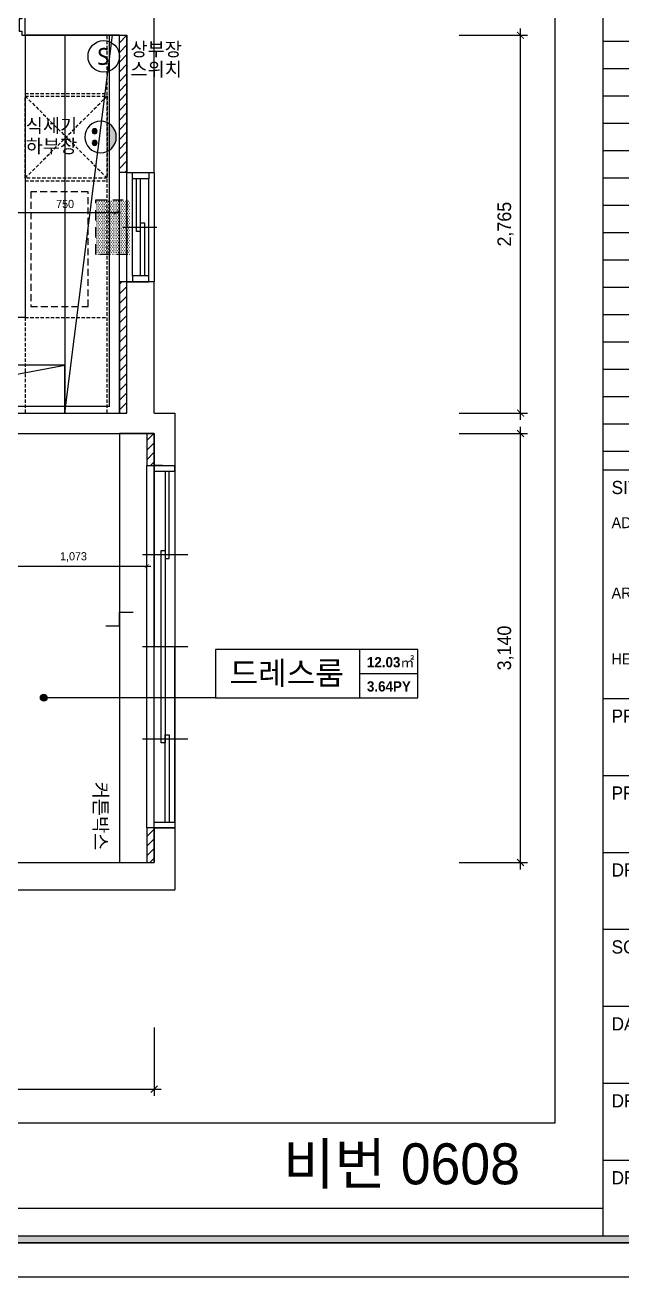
# Model space of a CAD drawing. Header units: inches. Extents: x 180277 to 249577, y 30223 to 92457.
# Drawn here: x 216492 to 220865, y 54916 to 64080 of the extents above; entities that cross this region are included whole.
import ezdxf
from ezdxf.enums import TextEntityAlignment as Align

# ---------------------------------------------------------------- set-up
doc = ezdxf.new("R2010")
doc.units = ezdxf.units.IN
doc.header["$LTSCALE"] = 50
doc.header["$MEASUREMENT"] = 0
doc.header["$PDSIZE"] = 700.071425
for name, pattern in [('DASHED', [0.75, 0.5, -0.25]), ('DASHEDX2', [1.5, 1, -0.5]), ('HID', [2.5, 1.5, -1])]:
    doc.linetypes.add(name, pattern=pattern)
for name, color, linetype in [('0-ELC TEXT', 7, 'Continuous'), ('03-TEXT', 3, 'Continuous'), ('04-WIN', 4, 'Continuous'), ('06-FUR', 6, 'Continuous'), ('06-LIGHT', 4, 'Continuous'), ('07-DIM', 5, 'Continuous'), ('07-DIM WAL', 5, 'Continuous'), ('2-con', 2, 'Continuous'), ('3.기호.계단선', 30, 'Continuous'), ('4-win', 4, 'Continuous'), ('_LIBR', 4, 'Continuous'), ('F-SYM', 7, 'Continuous'), ('FORM(YOURNAME)-11', 1, 'Continuous'), ('FUR', 8, 'DASHED'), ('RC-LIGHT', 7, 'Continuous'), ('설비', 140, 'Continuous')]:
    doc.layers.add(name, color=color, linetype=linetype)
doc.styles.add('HY 울릉도 L', font='')
doc.styles.add('YOURNAME', font='HY울릉도M.TTF')
doc.styles.add('넥슨고딕', font='NEXONLv1GothicBold.ttf')
doc.styles.add('코레일둥고', font='Korail_Round_Gothic_Medium.ttf')
doc.styles.get('HY 울릉도 L').set_extended_font_data('HY울릉도L')
doc.dimstyles.new('30', dxfattribs={"dimscale": 30, "dimtxt": 2, "dimasz": 1, "dimexe": 1, "dimexo": 1, "dimgap": 1, "dimtad": 1, "dimdec": 0, "dimrnd": 0.05, "dimdsep": 46, "dimlunit": 6, "dimtxsty": 'HY 울릉도 L', "dimblk": 'ARCHTICK', "dimcen": 2.5, "dimdle": 1, "dimclrd": 133, "dimclre": 133, "dimclrt": 30, "dimadec": 0, "dimazin": 0, "dimtfac": 1, "dimtdec": 0, "dimtix": 1, "dimtmove": 2, "dimatfit": 3, "dimldrblk": 'ARCHTICK', "dimfxl": 0, "dimlwd": -1, "dimlwe": -1, "dimarcsym": 0})
doc.dimstyles.new('50', dxfattribs={"dimscale": 50, "dimtxt": 2, "dimasz": 1, "dimexe": 1, "dimexo": 1, "dimgap": 1, "dimtad": 1, "dimdec": 0, "dimrnd": 0.05, "dimdsep": 46, "dimlunit": 6, "dimtxsty": 'HY 울릉도 L', "dimblk": 'ARCHTICK', "dimcen": 2.5, "dimdle": 1, "dimclrd": 133, "dimclre": 133, "dimclrt": 30, "dimadec": 0, "dimazin": 0, "dimtfac": 1, "dimtdec": 0, "dimtix": 1, "dimtmove": 2, "dimatfit": 3, "dimldrblk": 'ARCHTICK', "dimfxl": 0, "dimlwd": -1, "dimlwe": -1, "dimarcsym": 0})
pattern_1 = [(45, (21500, 7e-12), (-35.355339, 35.355339), [])]

# ---------------------------------------------------------------- blocks, each defined once
blk = doc.blocks.new('FORM-PLAN')
at = {"layer": 'FORM(YOURNAME)-11'}
h = blk.add_hatch(color=256, dxfattribs=at)
h.dxf.hatch_style = 1
h.paths.add_polyline_path([(-71444, 55115), (10556, 55115), (10556, 54915), (-71444, 54915)])
h.paths.add_polyline_path([(-71444, -2085), (10556, -2085), (10556, -2285), (-71444, -2285)])
at = {"layer": 'Defpoints', "color": 158}
for p, q in [((1346, 54915), (1346, -2085)), ((1346, 32893), (10556, 32893)), ((1346, 32093), (10556, 32093)), ((1346, 31293), (10556, 31293)), ((1346, 30493), (10556, 30493)), ((1346, 29693), (10556, 29693)), ((1346, 28893), (10556, 28893)), ((1346, 28093), (10556, 28093)), ((1346, 27293), (10556, 27293)), ((1346, 26493), (10556, 26493)), ((1346, 25693), (10556, 25693)), ((1346, 24893), (10556, 24893)), ((1346, 24093), (10556, 24093)), ((1346, 23293), (10556, 23293)), ((1346, 22493), (10556, 22493)), ((1346, 21693), (10556, 21693)), ((1346, 20893), (10556, 20893)), ((1346, -1285), (-71444, -1285))]:
    blk.add_line(p, q, dxfattribs=at)
for points in [[(-71444, -2285), (10556, -2285), (10556, 55115), (-71444, 55115)], [(-69444, 53115), (-64, 53115), (-64, 1215), (-69444, 1215)]]:
    blk.add_lwpolyline(points, close=True, dxfattribs=at)
at = {"layer": 'FORM(YOURNAME)-11', "color": 14}
for p, q in [((1346, 20344), (10556, 20344)), ((1346, 13651), (10556, 13651)), ((1346, 11398), (10556, 11398)), ((1346, 9146), (10556, 9146)), ((1346, 6893), (10556, 6893)), ((1346, 4641), (10556, 4641)), ((1346, 2388), (10556, 2388)), ((1346, 136), (10556, 136))]:
    blk.add_line(p, q, dxfattribs=at)
at = {"layer": 'FORM(YOURNAME)-11', "color": 250}
blk.add_lwpolyline([(-72444, -3285), (11556, -3285), (11556, 56115), (-72444, 56115)], close=True, dxfattribs=at)
at = {"layer": 'FORM(YOURNAME)-11'}
blk.add_lwpolyline([(-71444, -2085), (10556, -2085), (10556, -2285), (-71444, -2285)], close=True, dxfattribs=at)
at = {"layer": 'FORM(YOURNAME)-11', "color": 14, "style": 'YOURNAME'}
for s, height, p in [('SITE CONDITIONS.', 386.14, (1603, 19829)), ('PROJECT TYPE.', 386.14, (1603, 13136)), ('PROJECT TITLE.', 386.14, (1603, 10883)), ('DRAWING TITLE.', 386.14, (1603, 8631)), ('SCALE.', 386.1, (1603, 6378)), ('DATE.', 386.1, (1603, 4126)), ('DRAWN BY.', 386.1, (1603, 1873)), ('DRAWING No.', 386.14, (1603, -379))]:
    blk.add_text(s, height=height, dxfattribs=at).set_placement(p, align=Align.MIDDLE_LEFT)
at = {"layer": 'FORM(YOURNAME)-11', "color": 251, "style": 'YOURNAME'}
for s, p in [('ADDRESS.', (1603, 18799)), ('AREA.', (1603, 16740)), ('HEIGHT.', (1603, 14809))]:
    blk.add_text(s, height=321.8, dxfattribs=at).set_placement(p, align=Align.MIDDLE_LEFT)
at = {"layer": 'FORM(YOURNAME)-11', "color": 3, "style": 'YOURNAME'}
for tag, height, p in [('1', 450, (9905, 18188)), ('2', 450, (9905, 17544)), ('3', 450, (9905, 16257)), ('4', 450, (9905, 14326)), ('5', 515, (9905, 12009)), ('6', 515, (9905, 9757)), ('7', 515, (9905, 7504)), ('8', 515, (9905, 5252)), ('9', 515, (9905, 2999)), ('10', 515, (5655, 811)), ('11', 515, (9905, 747)), ('12', 515, (5655, -1441)), ('13', 515, (9905, -1441))]:
    blk.add_attdef(tag, text='', height=height, dxfattribs=at).set_placement(p, align=Align.MIDDLE_RIGHT)
blk = doc.blocks.new('*U463')
at = {"layer": 'F-SYM', "xscale": 0.2500000000000001, "yscale": 0.2500000000000001, "zscale": 0.2500000000000001}
blk.add_blockref('FORM-PLAN', (220387.7, 55737.3), dxfattribs=at)
blk = doc.blocks.new('_ArchTick')
at = {"color": 0, "linetype": 'ByBlock', "const_width": 0.15}
blk.add_lwpolyline([(-0.5, -0.5), (0.5, 0.5)], dxfattribs=at)
blk = doc.blocks.new('*D131')
at = {"layer": '07-DIM', "color": 133}
for p, q in [((213738.7, 56741.1), (213738.7, 56241.1)), ((217438.7, 56741.1), (217438.7, 56241.1)), ((213688.7, 56291.1), (217488.7, 56291.1))]:
    blk.add_line(p, q, dxfattribs=at)
at = {"layer": 'Defpoints', "color": 0}
for p in [(213738.7, 56791.1), (217438.7, 56791.1), (217438.7, 56291.1)]:
    blk.add_point(p, dxfattribs=at)
at = {"layer": '07-DIM', "color": 133, "xscale": 50, "yscale": 50, "zscale": 50, "rotation": 180}
blk.add_blockref('_ArchTick', (213738.7, 56291.1), dxfattribs=at)
at = {"layer": '07-DIM', "color": 133, "xscale": 50, "yscale": 50, "zscale": 50}
blk.add_blockref('_ArchTick', (217438.7, 56291.1), dxfattribs=at)
at = {"layer": '07-DIM', "color": 30, "insert": (215588.7, 56401), "char_height": 100, "attachment_point": 5, "style": 'HY 울릉도 L'}
blk.add_mtext('3,700', dxfattribs=at)
blk = doc.blocks.new('*D134')
at = {"layer": '07-DIM', "color": 133}
for p, q in [((220121.7, 57899.6), (220121.7, 61139.6)), ((219671.7, 61089.6), (220171.7, 61089.6)), ((219671.7, 57949.6), (220171.7, 57949.6))]:
    blk.add_line(p, q, dxfattribs=at)
at = {"layer": 'Defpoints', "color": 0}
for p in [(219621.7, 61089.6), (220121.7, 61089.6), (219621.7, 57949.6)]:
    blk.add_point(p, dxfattribs=at)
at = {"layer": '07-DIM', "color": 133, "xscale": 50, "yscale": 50, "zscale": 50}
for p, rotation in [((220121.7, 61089.6), 90), ((220121.7, 57949.6), 270)]:
    blk.add_blockref('_ArchTick', p, dxfattribs=dict(at, rotation=rotation))
at = {"layer": '07-DIM', "color": 30, "insert": (220011.7, 59519.6), "char_height": 100, "attachment_point": 5, "rotation": 90, "style": 'HY 울릉도 L'}
blk.add_mtext('3,140', dxfattribs=at)
blk = doc.blocks.new('*D135')
at = {"layer": '07-DIM', "color": 133}
for p, q in [((220121.7, 61189.6), (220121.7, 64054.6)), ((219671.7, 64004.6), (220171.7, 64004.6)), ((219671.7, 61239.6), (220171.7, 61239.6))]:
    blk.add_line(p, q, dxfattribs=at)
at = {"layer": 'Defpoints', "color": 0}
for p in [(219621.7, 64004.6), (220121.7, 64004.6), (219621.7, 61239.6)]:
    blk.add_point(p, dxfattribs=at)
at = {"layer": '07-DIM', "color": 133, "xscale": 50, "yscale": 50, "zscale": 50}
for p, rotation in [((220121.7, 64004.6), 90), ((220121.7, 61239.6), 270)]:
    blk.add_blockref('_ArchTick', p, dxfattribs=dict(at, rotation=rotation))
at = {"layer": '07-DIM', "color": 30, "insert": (220011.8, 62622.1), "char_height": 100, "attachment_point": 5, "rotation": 90, "style": 'HY 울릉도 L'}
blk.add_mtext('2,765', dxfattribs=at)
blk = doc.blocks.new('fff')
at = {"layer": '04-WIN'}
for p, q in [((86588, 66812.5), (86588, 65527.5)), ((86738, 66812.5), (86738, 65527.5)), ((86503, 66202.5), (86833, 66202.5)), ((86503, 65527.5), (86833, 65527.5)), ((86588, 64242.5), (86588, 65527.5)), ((86738, 64242.5), (86738, 65527.5)), ((86503, 64852.5), (86833, 64852.5)), ((86428, 62812.5), (86428, 62102.5)), ((86488, 62812.5), (86488, 62102.5)), ((86548, 62812.5), (86548, 62102.5)), ((86358, 62457.5), (86608, 62457.5))]:
    blk.add_line(p, q, dxfattribs=at)
for points in [[(86648, 66852.5), (86588, 66852.5), (86588, 66812.5), (86738, 66812.5), (86738, 66852.5)], [(86668, 66812.5), (86668, 66172.5), (86698, 66172.5), (86698, 66812.5)], [(86668, 64242.5), (86668, 64882.5), (86698, 64882.5), (86698, 64242.5)], [(86648, 64202.5), (86588, 64202.5), (86588, 64242.5), (86738, 64242.5), (86738, 64202.5)], [(86518, 62812.5), (86518, 62427.5), (86488, 62427.5)], [(86488, 62487.5), (86458, 62487.5), (86458, 62102.5)]]:
    blk.add_lwpolyline(points, dxfattribs=at)
for points in [[(86668, 66232.5), (86638, 66232.5), (86638, 65527.5), (86638, 64822.5), (86668, 64822.5), (86668, 65527.5)], [(86428, 62857.5), (86548, 62857.5), (86548, 62812.5), (86428, 62812.5)], [(86548, 62102.5), (86428, 62102.5), (86428, 62057.5), (86548, 62057.5)]]:
    blk.add_lwpolyline(points, close=True, dxfattribs=at)
at = {"layer": '2-con'}
for p, q in [((75408, 67307.5), (86738, 67307.5)), ((86738, 66852.5), (86738, 67307.5)), ((82888, 67107.5), (86588, 67107.5)), ((86588, 66852.5), (86588, 67107.5)), ((86588, 66852.5), (86738, 66852.5)), ((86588, 63967.5), (86588, 64202.5)), ((86588, 64202.5), (86738, 64202.5)), ((86738, 63817.5), (86738, 64202.5)), ((83888, 63967.5), (86588, 63967.5)), ((83888, 63817.5), (86388, 63817.5)), ((86388, 63817.5), (86388, 62857.5)), ((86588, 63817.5), (86588, 62857.5)), ((86588, 63817.5), (86738, 63817.5)), ((86388, 62857.5), (86548, 62857.5)), ((86388, 62057.5), (86548, 62057.5)), ((86388, 62057.5), (86388, 61052.5)), ((86588, 62057.5), (86588, 60507.5)), ((85643, 61052.5), (86388, 61052.5)), ((85643, 61052.5), (85643, 60902.5))]:
    blk.add_line(p, q, dxfattribs=at)
at = {"layer": '4-win'}
for points in [[(86738, 66852.5), (86588, 66852.5), (86588, 64202.5), (86738, 64202.5)], [(86388, 62057.5), (86588, 62057.5), (86588, 62857.5), (86388, 62857.5)]]:
    blk.add_lwpolyline(points, close=True, dxfattribs=at)
blk = doc.blocks.new('FFF2')
at = {"layer": '3.기호.계단선'}
h = blk.add_hatch(dxfattribs=at)
h.set_pattern_fill('_USER', color=256, scale=50, angle=45, pattern_type=0)
h.set_pattern_definition(pattern_1)
h.paths.add_polyline_path([(217238.7, 62999.6), (217183.7, 62999.6), (217183.7, 64004.6), (217238.7, 64004.6)])
h.paths.add_polyline_path([(217183.7, 61239.6), (217238.7, 61239.6), (217238.7, 62199.6), (217183.7, 62199.6)])
at = {"layer": '3.기호.계단선', "linetype": 'HID'}
h = blk.add_hatch(dxfattribs=at)
h.set_pattern_fill('DOTS', color=256, scale=200)
h.set_pattern_definition([(360, (228720.121, 44978.657), (6.25, 12.5), [0, -12.5])])
h.paths.add_polyline_path([(217011.7, 62799.6), (217261.7, 62799.6), (217261.7, 62399.6), (217011.7, 62399.6)])
at = {"layer": '3.기호.계단선'}
h = blk.add_hatch(dxfattribs=at)
h.set_pattern_fill('_USER', color=256, scale=50, angle=45, pattern_type=0)
h.set_pattern_definition(pattern_1)
h.paths.add_polyline_path([(217438.7, 61089.6), (217383.7, 61089.6), (217383.7, 60854.6), (217438.7, 60854.6)])
h.paths.add_polyline_path([(217438.7, 58204.6), (217383.7, 58204.6), (217383.7, 57949.6), (217438.7, 57949.6)])
at = {"layer": '06-FUR', "color": 8}
for p, q in [((216783.7, 61239.6), (217133.7, 64004.6)), ((214893.7, 61239.6), (216783.7, 61589.6))]:
    blk.add_line(p, q, dxfattribs=at)
blk.add_lwpolyline([(217133.7, 64004.6), (216493.7, 64004.6), (216493.7, 61939.6), (214893.7, 61939.6), (214893.7, 61239.6), (217183.7, 61239.6), (217183.7, 64004.6)], dxfattribs=at)
for points in [[(217183.7, 61239.6), (217183.7, 64004.6), (216783.7, 64004.6), (216783.7, 61239.6)], [(214893.7, 61239.6), (216783.7, 61239.6), (216783.7, 61589.6), (214893.7, 61589.6)]]:
    blk.add_lwpolyline(points, close=True, dxfattribs=at)
at = {"layer": '06-FUR', "color": 8, "linetype": 'DASHEDX2'}
blk.add_lwpolyline([(216533.7, 62859.6), (216533.7, 62019.6), (216953.7, 62019.6), (216953.7, 62859.6)], close=True, dxfattribs=at)
at = {"layer": '3.기호.계단선'}
for points in [[(217238.7, 62999.6), (217183.7, 62999.6), (217183.7, 64004.6), (217238.7, 64004.6)], [(217183.7, 61239.6), (217238.7, 61239.6), (217238.7, 62199.6), (217183.7, 62199.6)]]:
    blk.add_lwpolyline(points, close=True, dxfattribs=at)
at = {"layer": '3.기호.계단선', "linetype": 'HID'}
blk.add_lwpolyline([(217011.7, 62799.6), (217238.7, 62799.6), (217238.7, 62399.6), (217011.7, 62399.6)], close=True, dxfattribs=at)
at = {"layer": '3.기호.계단선'}
for points in [[(217438.7, 61089.6), (217383.7, 61089.6), (217383.7, 60854.6), (217438.7, 60854.6), (217438.7, 61089.6)], [(217383.7, 58204.6), (217383.7, 60854.6)], [(217438.7, 58204.6), (217383.7, 58204.6), (217383.7, 57949.6), (217438.7, 57949.6), (217438.7, 58204.6)]]:
    blk.add_lwpolyline(points, dxfattribs=at)
at = {"layer": '_LIBR', "color": 8, "linetype": 'Continuous'}
blk.add_lwpolyline([(216448.7, 64034.1), (216468.7, 64034.1), (216468.7, 64004.6), (216493.7, 64004.6), (216493.7, 64154.6), (216468.7, 64154.6), (216468.7, 64124.1), (216448.7, 64124.1)], close=True, dxfattribs=at)
at = {"layer": 'FUR', "color": 8}
for p, q in [((217093.7, 61239.6), (217093.7, 64004.6)), ((216493.7, 63579.6), (217093.7, 63579.6)), ((216493.7, 63559.6), (217093.7, 62959.6)), ((216493.7, 62959.6), (217093.7, 63559.6)), ((216493.7, 62939.6), (217093.7, 62939.6)), ((216493.7, 61939.6), (217093.7, 61939.6)), ((216493.7, 61939.6), (216493.7, 61239.6))]:
    blk.add_line(p, q, dxfattribs=at)
blk.add_lwpolyline([(216493.7, 63559.6), (217093.7, 63559.6), (217093.7, 62959.6), (216493.7, 62959.6)], close=True, dxfattribs=at)
at = {"xscale": -1, "rotation": 180}
blk.add_blockref('fff', (130850.7, 125057.1), dxfattribs=at)
blk = doc.blocks.new('egoo')
at = {"layer": '설비'}
h = blk.add_hatch(color=140, dxfattribs=at)
edge = h.paths.add_edge_path()
edge.add_arc((1015645, 443434), 22.3, 0, 360)
h = blk.add_hatch(color=140, dxfattribs=at)
edge = h.paths.add_edge_path()
edge.add_arc((1015748, 443434), 22.3, 0, 360)
h = blk.add_hatch(color=140, dxfattribs=at)
edge = h.paths.add_edge_path()
edge.add_line((1015826, 443329), (1015567, 443329))
edge.add_ellipse((1015696, 443381), major_axis=(99, 99), ratio=1, start_angle=156.9578, end_angle=293.0422)
at = {"layer": '설비', "color": 140}
for centre, radius in [((1015696, 443381), 140), ((1015645, 443434), 22.3), ((1015748, 443434), 22.3)]:
    blk.add_circle(centre, radius, dxfattribs=at)
blk = doc.blocks.new('*D226')
at = {"layer": '07-DIM WAL', "color": 133}
blk.add_line((216380.7, 62708.2), (217190.7, 62708.2), dxfattribs=at)
at = {"layer": 'Defpoints', "color": 0}
for p in [(216410.7, 62708.2), (217160.7, 62708.2), (217160.7, 62708.2)]:
    blk.add_point(p, dxfattribs=at)
at = {"layer": '07-DIM WAL', "color": 133, "xscale": 30, "yscale": 30, "zscale": 30, "rotation": 180}
blk.add_blockref('_ArchTick', (216410.7, 62708.2), dxfattribs=at)
at = {"layer": '07-DIM WAL', "color": 133, "xscale": 30, "yscale": 30, "zscale": 30}
blk.add_blockref('_ArchTick', (217160.7, 62708.2), dxfattribs=at)
at = {"layer": '07-DIM WAL', "color": 30, "insert": (216785.7, 62769.5), "char_height": 60, "attachment_point": 5, "style": 'HY 울릉도 L'}
blk.add_mtext('750', dxfattribs=at)
blk = doc.blocks.new('*D362')
at = {"layer": '07-DIM WAL', "color": 133}
blk.add_line((216281.2, 60119.6), (217413.7, 60119.6), dxfattribs=at)
at = {"layer": 'Defpoints', "color": 0}
for p in [(216311.2, 60119.6), (217383.7, 60119.6), (217383.7, 60119.6)]:
    blk.add_point(p, dxfattribs=at)
at = {"layer": '07-DIM WAL', "color": 133, "xscale": 30, "yscale": 30, "zscale": 30, "rotation": 180}
blk.add_blockref('_ArchTick', (216311.2, 60119.6), dxfattribs=at)
at = {"layer": '07-DIM WAL', "color": 133, "xscale": 30, "yscale": 30, "zscale": 30}
blk.add_blockref('_ArchTick', (217383.7, 60119.6), dxfattribs=at)
at = {"layer": '07-DIM WAL', "color": 30, "insert": (216847.4, 60185.6), "char_height": 60, "attachment_point": 5, "style": 'HY 울릉도 L'}
blk.add_mtext('1,073', dxfattribs=at)
blk = doc.blocks.new('SW')
at = {"layer": '설비', "color": 140}
blk.add_circle((11533254, -14277699), 184, dxfattribs=at)
at = {"layer": '설비', "color": 140, "insert": (11533320, -14277601), "char_height": 197.14, "attachment_point": 3, "style": '코레일둥고'}
blk.add_mtext_dynamic_manual_height_columns('{\\fMalgun Gothic|b0|i0|c129|p50;S}', width=314.33, gutter_width=2.19, heights=[0], dxfattribs=at)

msp = doc.modelspace()

# ---------------------------------------------------------------- hatches: boundary and pattern name
at = {"layer": '0-ELC TEXT'}
h = msp.add_hatch(color=256, dxfattribs=at)
h.dxf.hatch_style = 1
edge = h.paths.add_edge_path()
edge.add_arc((216629.7, 59156.2), 25, 0, 360, ccw=False)

# ---------------------------------------------------------------- linework, layer by layer
for p, q in [((218944.6, 59156.2), (218944.6, 59510)), ((218944.6, 59333.1), (219369.3, 59333.1)), ((217887.4, 59156.2), (216629.7, 59156.2))]:
    msp.add_line(p, q, dxfattribs=at)
msp.add_lwpolyline([(217887.4, 59156.2), (219369.3, 59156.2), (219369.3, 59510), (217887.4, 59510)], close=True, dxfattribs=at)
msp.add_circle((216629.7, 59156.2), 25, dxfattribs=at)
at = {"layer": '06-LIGHT', "color": 10, "linetype": 'HID', "const_width": 10}
msp.add_lwpolyline([(214893.7, 61289.6), (217110.7, 61289.6), (217110.7, 64004.6)], dxfattribs=at)
at = {"layer": 'RC-LIGHT'}
for points in [[(217383.7, 61089.6), (217183.7, 61089.6), (217183.7, 57949.6), (217383.7, 57949.6)], [(217083.7, 59682.5), (217183.7, 59682.5), (217183.7, 59782.5), (217283.7, 59782.5)]]:
    msp.add_lwpolyline(points, dxfattribs=at)

# ---------------------------------------------------------------- block references
msp.add_blockref('FFF2', (0, 0))
at = {"layer": '07-DIM WAL'}
msp.add_blockref('*U463', (0, 0), dxfattribs=at)
at = {"layer": '설비', "color": 140, "xscale": 0.625, "yscale": 0.625, "zscale": 0.625}
msp.add_blockref('SW', (-6991215.1, 8987412.2), dxfattribs=at)
at = {"layer": '설비', "color": 140, "xscale": -0.8214285869294655, "yscale": 0.8214285869294655, "zscale": 0.8214285869294655, "rotation": 90}
msp.add_blockref('egoo', (581251.9, 897581.7), dxfattribs=at)

# ---------------------------------------------------------------- texts
at = {"layer": '0-ELC TEXT', "style": '코레일둥고'}
for s, p in [('식세기', (216497.7, 63293.3)), ('하부장', (216497.7, 63143.5))]:
    msp.add_text(s, height=100, dxfattribs=at).set_placement(p)
msp.add_text('커튼박스', height=100, rotation=270, dxfattribs=at).set_placement((216996, 58540.7))
at = {"layer": '0-ELC TEXT', "color": 10, "style": '코레일둥고'}
msp.add_text('비번 0608', height=300, dxfattribs=at).set_placement((218382.4, 55594.1))
at = {"layer": '03-TEXT'}
for s, height, style, p in [('드레스룸', 166.67, '코레일둥고', (218408.8, 59252.6)), ('12.03㎡', 75, '넥슨고딕', (219170.2, 59378.2)), ('3.64PY', 75, '넥슨고딕', (219157.4, 59201.3))]:
    msp.add_text(s, height=height, dxfattribs=dict(at, style=style)).set_placement(p, align=Align.CENTER)
at = {"layer": '3.기호.계단선', "linetype": 'HID', "style": '코레일둥고'}
for s, p in [('상부장', (217264.7, 63852.9)), ('스위치', (217264.7, 63705))]:
    msp.add_text(s, height=100, dxfattribs=at).set_placement(p)

# ---------------------------------------------------------------- dimensions: what is measured, and where the dimension line sits
at = {"layer": '07-DIM'}
for base, p1, p2, picture, middle in [((220121.7, 64004.6), (219621.7, 61239.6), (219621.7, 64004.6), '*D135', (220011.8, 62622.1)), ((220121.7, 61089.6), (219621.7, 57949.6), (219621.7, 61089.6), '*D134', (220011.7, 59519.6))]:
    dim = msp.add_linear_dim(base=base, p1=p1, p2=p2, angle=270, dimstyle='50', dxfattribs=at)
    dim.commit()
    dim.dimension.update_dxf_attribs({"geometry": picture, "text_midpoint": middle})
dim = msp.add_linear_dim(base=(217438.7, 56291.1), p1=(213738.7, 56791.1), p2=(217438.7, 56791.1), dimstyle='50', dxfattribs=at)
dim.commit()
dim.dimension.update_dxf_attribs({"geometry": '*D131', "text_midpoint": (215588.7, 56401)})
at = {"layer": '07-DIM WAL'}
for base, p1, p2, picture, middle in [((217160.7, 62708.2), (216410.7, 62708.2), (217160.7, 62708.2), '*D226', (216785.7, 62769.5)), ((217383.6592565, 60119.6038104), (216311.1592565, 60119.6038104), (217383.6592565, 60119.6038104), '*D362', (216847.4092565, 60185.5875282))]:
    dim = msp.add_linear_dim(base=base, p1=p1, p2=p2, dimstyle='30', override={"dimfxl": 1.25}, dxfattribs=at)
    dim.commit()
    dim.dimension.update_dxf_attribs({"geometry": picture, "text_midpoint": middle})

doc.saveas('drawing.dxf')
